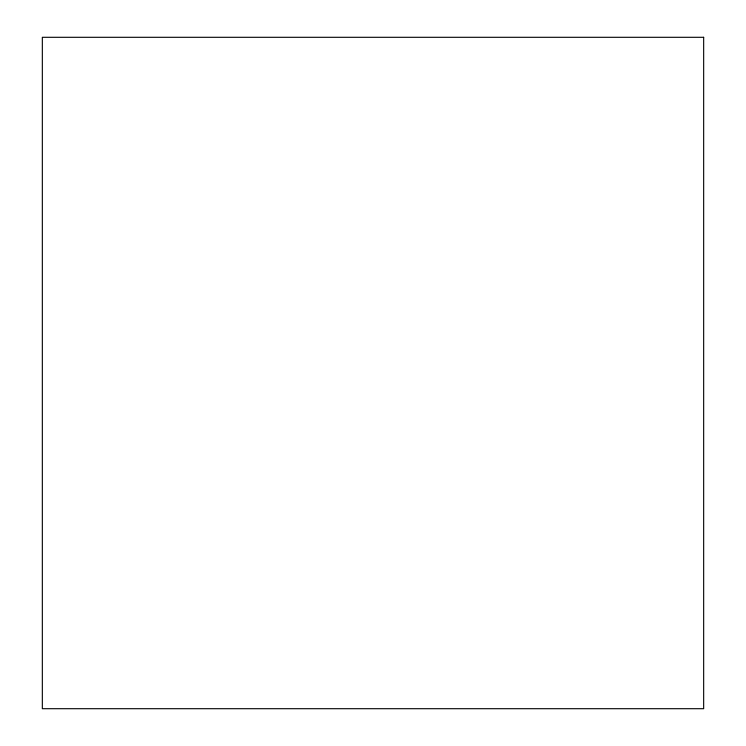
<?xml version="1.0" encoding="UTF-8"?>
<svg xmlns="http://www.w3.org/2000/svg" width="746" height="746" viewBox="0 0 746 746"><rect width="100%" height="100%" fill="white"/><g stroke="black" fill="none" stroke-linecap="round" stroke-linejoin="round"><path stroke-width="1.12" d="M703.664 37.3L42.335 37.3L42.335 708.7L703.664 708.7L703.664 37.3"/></g></svg>
